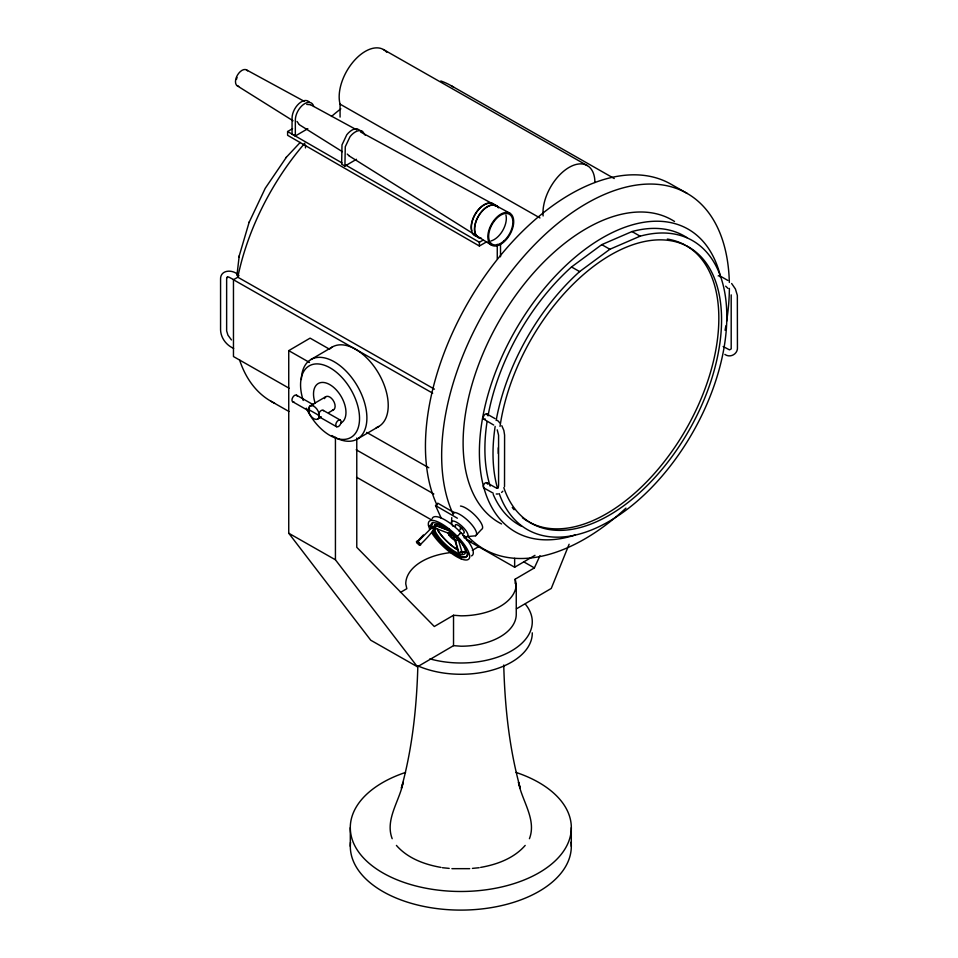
<?xml version="1.0" encoding="UTF-8"?>
<svg xmlns="http://www.w3.org/2000/svg" width="958" height="958" viewBox="0 0 958 958"><rect width="100%" height="100%" fill="white"/><g stroke="black" fill="none" stroke-linecap="round" stroke-linejoin="round"><path stroke-width="1.44" d="M417.832 666.397C416.694 707.399 412.287 748.569 401.366 788.183L403.162 782.267C399.678 800.864 384.781 819.581 392.181 838.705M451.529 522.936L451.757 517.631M432.381 524.289L430.992 525.75L431.447 528.577M504.519 486.652L504.591 435.052L503.86 430.465L501.8 425.675M236.925 275.545L239.213 255.918M249.08 222.436L265.222 188.331L286.442 157.136M238.889 257.031L249.248 221.873M569.112 544.252L551.269 588.44L516.458 608.821M515.176 583.506L515.176 579.171L534.384 567.914L539.977 555.676M529.427 838.705C536.827 819.581 521.93 800.864 518.446 782.267L520.254 788.183C509.201 748.126 504.83 706.477 503.74 665.02M431.639 527.858C439.566 525.918 421.915 543.15 420.478 544.395L416.61 542.156L423.436 534.959M502.842 491.191L501.609 492.448M286.023 157.591L300.225 142.431M475.623 535.726L481.599 529.355A16.334 5.161 43.1 0 0 476.593 516.949A16.334 5.161 43.1 0 0 460.463 506.04M441.327 518.41L435.555 505.584L437.806 503.201L454.499 512.865M433.615 530.025A2.886 0.898 43.5 0 0 434.669 529.918L434.585 529.391A2.886 0.898 43.5 0 0 433.208 527.559L435.291 525.307A2.886 0.898 43.5 0 1 436.297 526.493M434.824 527.247L436.261 525.738M436.058 528.217L434.669 529.678L428.454 525.14M458.954 530.912L461.636 528.074L460.618 528.517A2.73 0.85 43.5 0 0 460.103 528.026M460.403 552.131L458.966 553.64L461.169 558.873M525.188 845.423C513.955 858.332 497.106 864.511 480.653 867.397M432.262 527.211L417.808 541.641L419.281 544.91M429.4 529.199L431.471 527.559M488.029 415.892A166.429 95.417 -60.3 0 1 571.519 266.971L601.756 244.637L632.005 231.561A166.429 95.417 -60.3 0 1 686.874 237.584M496.148 420.514A166.429 95.417 -60.3 0 1 579.626 271.593L609.875 249.26L640.124 236.183A166.429 95.417 -60.3 0 1 695.149 428.13A166.429 95.417 -60.3 0 1 499.214 493.586M309.518 102.482A13.316 7.64 -60.3 0 0 298.992 103.572A13.316 7.64 -60.3 0 0 292.058 118.145L292.058 134.12L295.339 135.988L307.805 128.683M289.088 388.218L233.465 356.544L233.465 279.748L237.812 277.209A181.697 104.171 -60.3 0 1 304.824 143.197M515.176 579.171L516.254 583.925L516.254 614.329A55.253 31.901 0 0 1 461.002 646.219L453.529 645.656L417.437 666.792L370.746 640.219L288.741 533.235L288.741 350.64L310.093 338.138L329.54 349.215M310.775 359.609L332.115 347.119M310.033 405.941L325.912 396.648M317.685 419.077A7.604 4.419 59.7 0 0 315.266 407.306A7.604 4.419 59.7 0 0 308.632 411.138A7.604 4.419 59.7 0 0 317.685 419.077L321.349 416.922M328.678 412.635L333.564 409.773M357.466 438.98L378.805 426.49M400.432 592.427L406.839 588.679L405.761 583.925A55.253 31.901 0 0 1 450.919 552.562M472.33 550.347L478.737 546.587M466.702 539.929L514.65 567.232L534.971 555.341M516.254 583.925A55.253 31.901 0 0 1 461.002 615.826L453.529 615.252L434.309 626.508L356.771 547.317L356.771 438.057M360.843 130.959L357.083 128.743A14.538 8.347 -60.3 0 0 346.784 134.767L341.994 144.898L341.635 164.201L344.916 166.069L356.496 159.303M486.844 241.703L479.383 246.014L287.604 135.294L287.604 131.533L292.573 128.659M345.91 165.195L479.383 242.254L482.904 240.23M453.469 536.061L454.487 535.618M460.079 533.223L461.085 532.792L456.499 536.995M306.74 104.398L310.308 104.709M469.707 868.666L451.901 868.666M472.414 868.391L479.192 867.709M466.187 536.72L473.947 535.953A16.334 5.161 43.1 0 0 470.618 523.331A16.334 5.161 43.1 0 0 452.823 512.638M498.016 493.993L496.232 494.005M461.002 552.024L464.738 552.311M442.416 867.709L449.194 868.391M440.967 867.397C424.514 864.511 407.653 858.332 396.42 845.423M458.092 539.845L458.906 540.061A7.652 2.395 43.5 0 0 459.696 539.989M450.44 533.965L452.535 534.66M434.764 524.948L449.518 530.564M435.878 525.643L448.248 530.349M435.255 528.193L449.051 533.438M454.2 535.438L456.427 536.516M724.871 354.412C730.295 358.388 738.187 353.825 737.432 347.131L737.349 295.447L735.421 288.993L731.649 283.52M493.238 493.19L483.862 487.945M246.517 69.91L304.177 101.273M310.727 104.841L356.592 129.797M360.519 131.941L509.907 213.227A18.418 10.562 -60.3 0 1 504.112 241.775A18.418 10.562 -60.3 0 1 488.281 232.626A18.418 10.562 -60.3 0 1 509.907 213.227M687.245 193.456L671.019 184.223A204.844 117.439 -60.3 0 0 488.748 270.647A204.844 117.439 -60.3 0 0 437.04 505.177M451.254 85.741L614.246 178.535M383.487 49.553L587.29 165.578M719.686 275.784L727.852 280.431M632.005 231.561L640.124 236.183M601.756 244.637L609.875 249.26M386.721 52.235A36.967 21.196 -60.3 0 0 354.424 60.414A36.967 21.196 -60.3 0 0 340.066 104.135L539.965 217.945M723.146 346.521L729.505 349.874L731.194 348.928L731.194 294.872M571.519 266.971L579.626 271.593M486.856 413.964L495.011 418.61M238.973 275.724C233.716 269.078 219.885 269.138 220.568 279.676L220.568 329.935C220.831 337.958 226.351 345.251 233.644 348.377M237.812 277.209L434.441 389.152M483.862 419.185L493.693 425.041M233.704 279.64L228.495 276.934L226.95 277.485L227.441 277.078L226.639 278.754L226.639 330.881L227.932 335.156L231.477 339.958M233.465 279.748L432.681 393.175M288.741 350.64L309.494 362.447M486.856 482.724L495.825 487.766L498.208 487.514L497.106 488.149L498.352 487.107L498.579 485.227L498.579 435.195L497.238 429.843M366.71 432.405L428.801 467.755M296.513 395.175L313.733 404.983M323.097 410.311L340.318 420.119A3.796 2.179 -60.3 0 1 339.12 426.011A3.796 2.179 -60.3 0 1 335.851 424.119A3.796 2.179 -60.3 0 1 340.318 420.119M308.452 409.425L319.277 415.592M292.741 401.773L308.727 410.874M319.325 416.91L336.545 426.717M270.827 401.174L288.945 411.485M356.208 449.781L433.83 493.969M524.014 562.011L534.384 567.914M356.532 477.216L431.699 520.014M439.483 524.433L447.254 528.864M288.741 533.235L335.432 559.807L417.437 666.792M287.604 131.533L342.03 162.956M435.555 505.584L457.373 518.218M237.368 85.897L293.028 120.768M299.351 124.732L342.365 151.675M348.688 155.639L491.622 245.2M448.093 533.103L450.559 534.911M430.992 525.75L433.208 527.499M725.673 286.191L727.996 288.406M299.076 124.36L297.016 121.427M347.251 154.07L348.712 155.436M497.453 420.382L499.896 422.921M453.829 538.288L455.289 540.528M365.154 135.138L362.483 131.282L360.352 130.611A14.538 8.347 -60.3 0 0 350.065 136.635L345.263 146.766L344.916 166.069M458.559 540.528L462.331 553.257M455.086 539.737L459.253 553.832M454.667 539.402L458.307 551.724M571.303 827.688L571.303 846.309M514.65 558.334L514.65 567.232M500.519 243.859L500.519 256.78M497.262 244.302L497.262 258.66M479.383 242.254L479.383 246.014M453.529 615.252L453.529 645.656M350.305 827.688L350.305 846.309M340.066 104.135L340.066 117.104M335.432 437.087L335.432 559.807M305.47 145.065L305.47 147.927M295.339 135.988L295.339 120.001A13.316 7.64 -60.3 0 1 303.47 104.458A13.316 7.64 -60.3 0 1 313.721 106.422M532.277 632.831A71.263 41.146 0 0 1 492.592 670.013A71.263 41.146 0 0 1 417.341 665.642M525.379 604.187A71.263 41.146 0 0 1 511.201 651.057A71.263 41.146 0 0 1 429.914 658.865M315.182 403.162A22.8 13.256 59.7 0 1 321.014 382.541A22.8 13.256 59.7 0 1 342.401 398.767A22.8 13.256 59.7 0 1 341.216 422.909M324.511 398.624A7.604 4.419 59.7 0 1 333.037 400.169A7.604 4.419 59.7 0 1 332.45 410.12M293.938 401.881A3.796 2.179 -60.3 0 1 292.741 397.39A3.796 2.179 -60.3 0 1 297.208 396.169M319.325 412.527A3.796 2.179 -60.3 0 1 323.529 410.707M320.523 417.017A3.796 2.179 -60.3 0 1 319.876 417.077M318.906 416.514A3.796 2.179 -60.3 0 1 318.906 413.413M309.53 411.186A3.796 2.179 -60.3 0 1 309.53 408.084M310.512 406.372A3.796 2.179 -60.3 0 1 312.536 404.875M329.839 348.76A46.044 26.764 59.7 0 1 378.482 373.141A46.044 26.764 59.7 0 1 376.266 427.699M301.351 379.512A46.044 26.764 59.7 0 1 334.294 361.813A46.044 26.764 59.7 0 1 366.89 417.233A46.044 26.764 59.7 0 1 335.563 437.674M334.342 437.016A46.044 26.764 59.7 0 1 331.899 435.543M303.231 400.468A41.434 24.094 59.7 0 1 330.797 368.255A41.434 24.094 59.7 0 1 356.208 432.178A41.434 24.094 59.7 0 1 306.297 408.204M501.549 523.942A174.284 99.919 -60.3 0 1 499.01 321.313A174.284 99.919 -60.3 0 1 674.54 221.49M453.266 514.422A204.844 117.439 -60.3 0 1 554.754 225.92A204.844 117.439 -60.3 0 1 729.325 282.442M729.373 288.418A204.844 117.439 -60.3 0 1 726.607 321.361M725.877 325.804A204.844 117.439 -60.3 0 1 725.062 330.259M625.945 508.147A204.844 117.439 -60.3 0 1 468.737 537.27M471.456 541.905A204.844 117.439 -60.3 0 1 463.9 537.546M440.788 80.975A181.697 104.171 -60.3 0 1 453.685 87.226M274.611 403.186A181.697 104.171 -60.3 0 1 239.596 360.004M331.468 116.469A181.697 104.171 -60.3 0 1 340.832 108.817M575.255 534.971A174.284 99.919 -60.3 0 1 479.659 442.68A174.284 99.919 -60.3 0 1 591.11 244.997A174.284 99.919 -60.3 0 1 720.632 277.078M238.71 86.304A9.209 5.281 -60.3 0 1 237.368 75.263A9.209 5.281 -60.3 0 1 247.547 70.856M236.47 79.43A8.059 4.622 -60.3 0 1 237.033 77.514M505.92 214.975A17.268 9.903 -60.3 0 1 491.071 240.925M477.635 236.53A18.418 10.562 -60.3 0 1 474.952 214.448A18.418 10.562 -60.3 0 1 495.298 205.647M471.827 230.734A18.082 10.37 -60.3 0 1 479.239 208.928A18.082 10.37 -60.3 0 1 495.094 205.898M475.12 235.428A18.082 10.37 -60.3 0 1 473.096 233.548M480.916 238.398A18.418 10.562 -60.3 0 1 478.234 216.316A18.418 10.562 -60.3 0 1 498.579 207.515M481.024 238.099A18.082 10.37 -60.3 0 1 478.401 216.4A18.082 10.37 -60.3 0 1 498.376 207.766M543.114 215.945A36.967 21.196 -60.3 0 1 567.579 168.321A36.967 21.196 -60.3 0 1 594.894 182.475M453.038 526.301A10.885 3.449 43.1 0 1 455.541 521.703A10.885 3.449 43.1 0 1 467.241 532.708A10.885 3.449 43.1 0 1 462.702 535.39M432.477 531.295A24.07 7.52 43.5 0 0 462.654 557.496A24.07 7.52 43.5 0 0 454.643 535.151A24.07 7.52 43.5 0 0 430.92 526.948L431.639 526.193A24.07 7.52 43.5 0 1 433.136 522.302M434.106 528.002A20.789 6.49 43.5 0 1 455.78 536.252A20.789 6.49 43.5 0 1 459.696 553.904A20.789 6.49 43.5 0 1 434.309 528.888M466.259 551.976A20.789 6.49 43.5 0 1 461.121 551.377M457.505 549.593A20.789 6.49 43.5 0 1 437.207 528.66M467.875 552.682A24.07 7.52 43.5 0 1 454.535 552.778A24.07 7.52 43.5 0 1 433.196 530.54M429.699 528.984A27.351 8.538 43.5 0 1 450.547 530.121A27.351 8.538 43.5 0 1 467.121 559.903A27.351 8.538 43.5 0 1 432.262 533.594M457.972 550.131A24.07 7.52 43.5 0 1 437.854 530.624M455.517 526.409A6.011 1.88 43.5 0 1 460.499 526.996A6.011 1.88 43.5 0 1 463.301 533.223M432.19 518.553A27.351 8.538 43.5 0 1 458.547 530.277A27.351 8.538 43.5 0 1 471.504 555.891M448.691 529.534A7.652 2.395 43.5 0 1 449.122 529.079M718.189 275.94A3.006 1.724 -60.3 0 1 720.308 277.161M485.359 419.029A3.006 1.724 -60.3 0 1 483.251 417.808A3.006 1.724 -60.3 0 1 485.359 414.119A3.006 1.724 -60.3 0 1 487.466 415.341M484.305 488.077A3.006 1.724 -60.3 0 1 484.305 483.826A3.006 1.724 -60.3 0 1 487.466 484.101M686.096 245.631A158.956 91.13 -60.3 0 1 686.694 428.118A158.956 91.13 -60.3 0 1 529.463 522.266M528.253 521.583A158.956 91.13 -60.3 0 1 522.433 517.691M514.111 509.752A158.956 91.13 -60.3 0 1 512.267 507.465M667.355 239.069A158.956 91.13 -60.3 0 1 684.874 244.949M521.691 526.385A166.429 95.417 -60.3 0 1 493.214 494.412M490.149 486.125A166.429 95.417 -60.3 0 1 487.035 421.819M496.998 486.401A166.429 95.417 -60.3 0 1 495.154 426.43M500.028 426.442A158.956 91.13 -60.3 0 1 666.96 240.195A158.956 91.13 -60.3 0 1 679.641 445.602A158.956 91.13 -60.3 0 1 503.812 487.658M498.292 453.541A158.956 91.13 -60.3 0 1 498.292 447.781M516.063 772.435A110.505 63.791 0 0 1 545.449 868.702A110.505 63.791 0 0 1 376.159 868.702A110.505 63.791 0 0 1 405.557 772.435M571.076 842.154A110.505 63.791 0 0 1 460.81 910.1A110.505 63.791 0 0 1 350.544 842.154M497.693 487.921L497.046 488.053L497.657 488.029M503.908 240.985A17.268 9.903 -60.3 0 0 509.345 214.221A17.268 9.903 -60.3 0 0 489.059 232.411A17.268 9.903 -60.3 0 0 503.908 240.985M416.862 542.623A2.73 0.85 43.5 0 0 420.43 545.222A2.73 0.85 43.5 0 0 418.335 541.989A2.73 0.85 43.5 0 0 416.862 542.623M448.931 534.971A6.011 1.88 43.5 0 0 456.774 540.707A6.011 1.88 43.5 0 0 452.152 533.582A6.011 1.88 43.5 0 0 448.931 534.971M450.943 535.761A2.73 0.85 43.5 0 0 454.511 538.372A2.73 0.85 43.5 0 0 452.404 535.127A2.73 0.85 43.5 0 0 450.943 535.761"/></g></svg>
